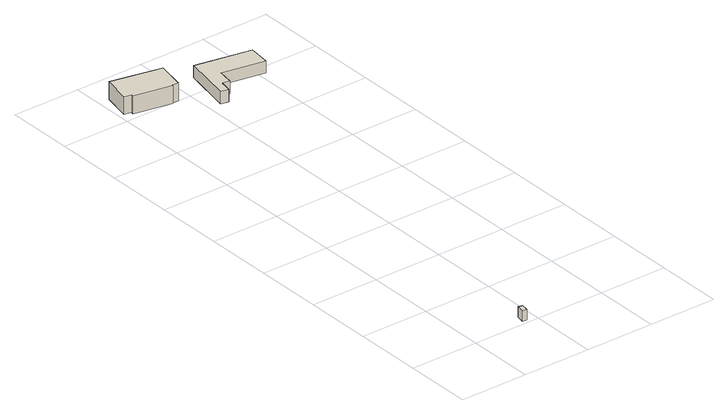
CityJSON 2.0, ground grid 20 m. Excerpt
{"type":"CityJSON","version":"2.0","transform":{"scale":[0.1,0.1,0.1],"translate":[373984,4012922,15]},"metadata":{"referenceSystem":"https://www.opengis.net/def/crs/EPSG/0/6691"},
"CityObjects":{
"building1":{"type":"Building","attributes":{"枝番":1,"利根川水系渡良瀬川洪水浸水想定区域（計画規模）.規模":"L1","利根川水系渡良瀬川洪水浸水想定区域（計画規模）.浸水ランク":"2","利根川水系渡良瀬川洪水浸水想定区域（計画規模）.浸水深":0.71,"利根川水系渡良瀬川洪水浸水想定区域（計画規模）.継続時間":7.4,"利根川水系渡良瀬川洪水浸水想定区域（想定最大規模）.規模":"L2","利根川水系渡良瀬川洪水浸水想定区域（想定最大規模）.浸水ランク":"2","利根川水系渡良瀬川洪水浸水想定区域（想定最大規模）.浸水深":2.02,"利根川水系渡良瀬川洪水浸水想定区域（想定最大規模）.継続時間":198.9,"利根川水系矢場川洪水浸水想定区域（想定最大規模）.規模":"L2","利根川水系多々良川洪水浸水想定区域（想定最大規模）.規模":"L2","利根川水系利根川洪水浸水想定区域（計画規模）.規模":"L1","利根川水系利根川洪水浸水想定区域（計画規模）.浸水ランク":"3","利根川水系利根川洪水浸水想定区域（計画規模）.浸水深":3,"利根川水系利根川洪水浸水想定区域（想定最大規模）.規模":"L2","利根川水系利根川洪水浸水想定区域（想定最大規模）.浸水ランク":"4","利根川水系利根川洪水浸水想定区域（想定最大規模）.浸水深":5.23,"BuildingDetails.prefecture":"10","BuildingDetails.city":"10207"},"geometry":[{"type":"Solid","lod":"1","boundaries":[[[[0,1,2,3]],[[2,4,5,3]],[[1,6,4,2]],[[0,7,6,1]],[[3,5,7,0]],[[4,6,7,5]]]]}]},
"building2":{"type":"Building","attributes":{"枝番":1,"利根川水系渡良瀬川洪水浸水想定区域（計画規模）.規模":"L1","利根川水系渡良瀬川洪水浸水想定区域（計画規模）.浸水ランク":"1","利根川水系渡良瀬川洪水浸水想定区域（計画規模）.浸水深":0.44,"利根川水系渡良瀬川洪水浸水想定区域（想定最大規模）.規模":"L2","利根川水系渡良瀬川洪水浸水想定区域（想定最大規模）.浸水ランク":"2","利根川水系渡良瀬川洪水浸水想定区域（想定最大規模）.浸水深":1.73,"利根川水系渡良瀬川洪水浸水想定区域（想定最大規模）.継続時間":141.9,"利根川水系利根川洪水浸水想定区域（計画規模）.規模":"L1","利根川水系利根川洪水浸水想定区域（計画規模）.浸水ランク":"2","利根川水系利根川洪水浸水想定区域（計画規模）.浸水深":2.7,"利根川水系利根川洪水浸水想定区域（想定最大規模）.規模":"L2","利根川水系利根川洪水浸水想定区域（想定最大規模）.浸水ランク":"3","利根川水系利根川洪水浸水想定区域（想定最大規模）.浸水深":4.93,"usage":"411","measuredHeight":5.9,"BuildingDetails.prefecture":"10","BuildingDetails.city":"10207","BuildingDetails.surveyYear":2016},"geometry":[{"type":"Solid","lod":"1","boundaries":[[[[8,9,10,11,12,13,14,15]],[[14,16,17,15]],[[13,18,16,14]],[[12,19,18,13]],[[11,20,19,12]],[[10,21,20,11]],[[9,22,21,10]],[[8,23,22,9]],[[15,17,23,8]],[[16,18,19,20,21,22,23,17]]]]}]},
"building3":{"type":"Building","attributes":{"枝番":1,"利根川水系渡良瀬川洪水浸水想定区域（計画規模）.規模":"L1","利根川水系渡良瀬川洪水浸水想定区域（計画規模）.浸水ランク":"2","利根川水系渡良瀬川洪水浸水想定区域（計画規模）.浸水深":0.54,"利根川水系渡良瀬川洪水浸水想定区域（想定最大規模）.規模":"L2","利根川水系渡良瀬川洪水浸水想定区域（想定最大規模）.浸水ランク":"2","利根川水系渡良瀬川洪水浸水想定区域（想定最大規模）.浸水深":1.83,"利根川水系渡良瀬川洪水浸水想定区域（想定最大規模）.継続時間":135.4,"利根川水系利根川洪水浸水想定区域（計画規模）.規模":"L1","利根川水系利根川洪水浸水想定区域（計画規模）.浸水ランク":"2","利根川水系利根川洪水浸水想定区域（計画規模）.浸水深":2.8,"利根川水系利根川洪水浸水想定区域（想定最大規模）.規模":"L2","利根川水系利根川洪水浸水想定区域（想定最大規模）.浸水ランク":"4","利根川水系利根川洪水浸水想定区域（想定最大規模）.浸水深":5.03,"usage":"411","measuredHeight":3.9,"BuildingDetails.prefecture":"10","BuildingDetails.city":"10207","BuildingDetails.surveyYear":2016},"geometry":[{"type":"Solid","lod":"1","boundaries":[[[[24,25,26,27,28,29,30,31]],[[30,32,33,31]],[[29,34,32,30]],[[28,35,34,29]],[[27,36,35,28]],[[26,37,36,27]],[[25,38,37,26]],[[24,39,38,25]],[[31,33,39,24]],[[32,34,35,36,37,38,39,33]]]]}]}
},
"vertices":[
[159,12,8],[163,36,8],[176,33,8],[172,10,8],[176,33,38],[172,10,38],[163,36,38],[159,12,38],
[27,1412,14],[29,1419,14],[8,1423,14],[25,1505,14],[173,1475,14],[156,1392,14],[139,1395,14],[138,1390,14],[139,1395,66],[138,1390,66],[156,1392,66],[173,1475,66],[25,1505,66],[8,1423,66],[29,1419,66],[27,1412,66],
[235,1323,9],[263,1466,9],[427,1436,9],[419,1371,9],[295,1395,9],[286,1349,9],[265,1353,9],[258,1318,9],[265,1353,44],[258,1318,44],[286,1349,44],[295,1395,44],[419,1371,44],[427,1436,44],[263,1466,44],[235,1323,44]
]}
